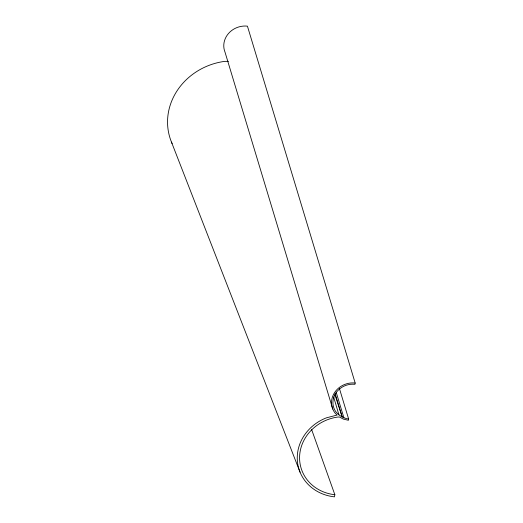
<?xml version="1.0" encoding="UTF-8"?>
<svg xmlns="http://www.w3.org/2000/svg" width="523" height="523" viewBox="0 0 523 523"><rect width="100%" height="100%" fill="white"/><g stroke="black" fill="none" stroke-linecap="round" stroke-linejoin="round"><path stroke-width="0.78" d="M311.551 429.324L334.851 494.719L334.465 496.85A45.004 40.984 -16.8 0 1 297.45 461.789A45.004 40.984 -16.8 0 1 326.378 417.844L337.126 415.059L335.256 413.294A20.417 18.599 -16.8 0 1 334.615 392.518A20.417 18.599 -16.8 0 1 355.176 383.026L247.431 26.15A20.417 18.599 -16.8 0 0 225.034 52.208L332.785 409.091M339.434 388.543L348.632 418.995L348.396 420.283L343.336 419.086L339.42 417.001L337.969 417.021A42.67 38.859 -16.8 0 0 299.601 456.37A42.67 38.859 -16.8 0 0 334.851 494.719M355.176 383.026L354.94 384.313A19.005 17.311 -16.8 0 0 335.805 393.152A19.005 17.311 -16.8 0 0 336.4 412.49C339.63 415.935 343.886 418.452 348.632 418.995M228.446 61.322L224.629 61.374A63.433 57.772 -16.8 0 0 172.106 143.564M171.485 142.106L300.052 472.171M334.916 394.597L342.199 416.962L335.099 393.525M336.145 392.113L343.925 417.884M333.635 396.931L338.93 414.883"/></g></svg>
